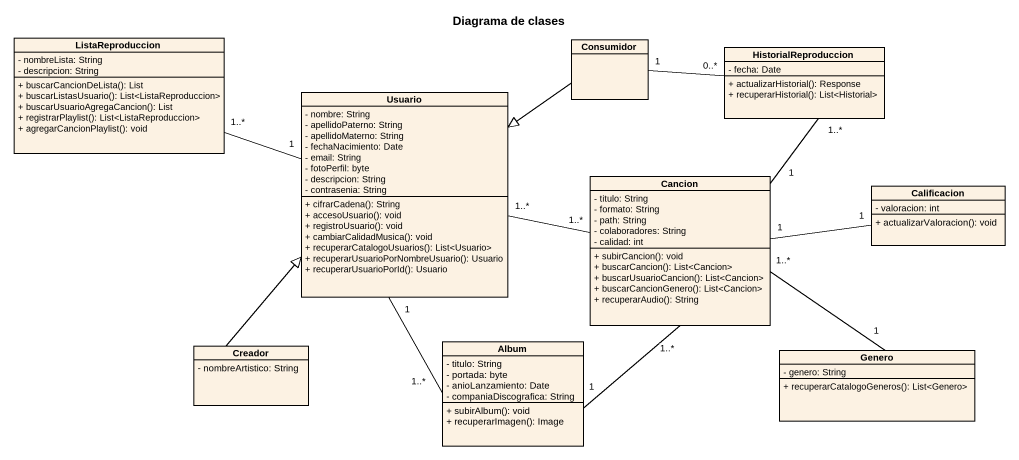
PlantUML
@startuml
title Diagrama de clases
hide circle
hide empty members
skinparam classAttributeIconSize 0
class ListaReproduccion {
  - nombreLista: String
  - descripcion: String
  + buscarCancionDeLista(): List
  + buscarListasUsuario(): List<ListaReproduccion>
  + buscarUsuarioAgregaCancion(): List
  + registrarPlaylist(): List<ListaReproduccion>
  + agregarCancionPlaylist(): void
}
class Consumidor
class HistorialReproduccion {
  - fecha: Date
  + actualizarHistorial(): Response
  + recuperarHistorial(): List<Historial>
}
class Usuario {
  - nombre: String
  - apellidoPaterno: String
  - apellidoMaterno: String
  - fechaNacimiento: Date
  - email: String
  - fotoPerfil: byte
  - descripcion: String
  - contrasenia: String
  + cifrarCadena(): String
  + accesoUsuario(): void
  + registroUsuario(): void
  + cambiarCalidadMusica(): void
  + recuperarCatalogoUsuarios(): List<Usuario>
  + recuperarUsuarioPorNombreUsuario(): Usuario
  + recuperarUsuarioPorId(): Usuario
}
class Cancion {
  - titulo: String
  - formato: String
  - path: String
  - colaboradores: String
  - calidad: int
  + subirCancion(): void
  + buscarCancion(): List<Cancion>
  + buscarUsuarioCancion(): List<Cancion>
  + buscarCancionGenero(): List<Cancion>
  + recuperarAudio(): String
}
class Calificacion {
  - valoracion: int
  + actualizarValoracion(): void
}
class Creador {
  - nombreArtistico: String
}
class Album {
  - titulo: String
  - portada: byte
  - anioLanzamiento: Date
  - companiaDiscografica: String
  + subirAlbum(): void
  + recuperarImagen(): Image
}
class Genero {
  - genero: String
  + recuperarCatalogoGeneros(): List<Genero>
}
ListaReproduccion "1..*" -right- "1" Usuario
Consumidor "1" -right- "0..*" HistorialReproduccion
Consumidor --|> Usuario
HistorialReproduccion "1..*" -- "1" Cancion
Usuario "1..*" -right- "1..*" Cancion
Usuario "1" -- "1..*" Album
Cancion "1" -right- "1" Calificacion
Cancion "1..*" -- "1" Album
Creador -up-|> Usuario
Genero "1" -up- "1..*" Cancion
@enduml
